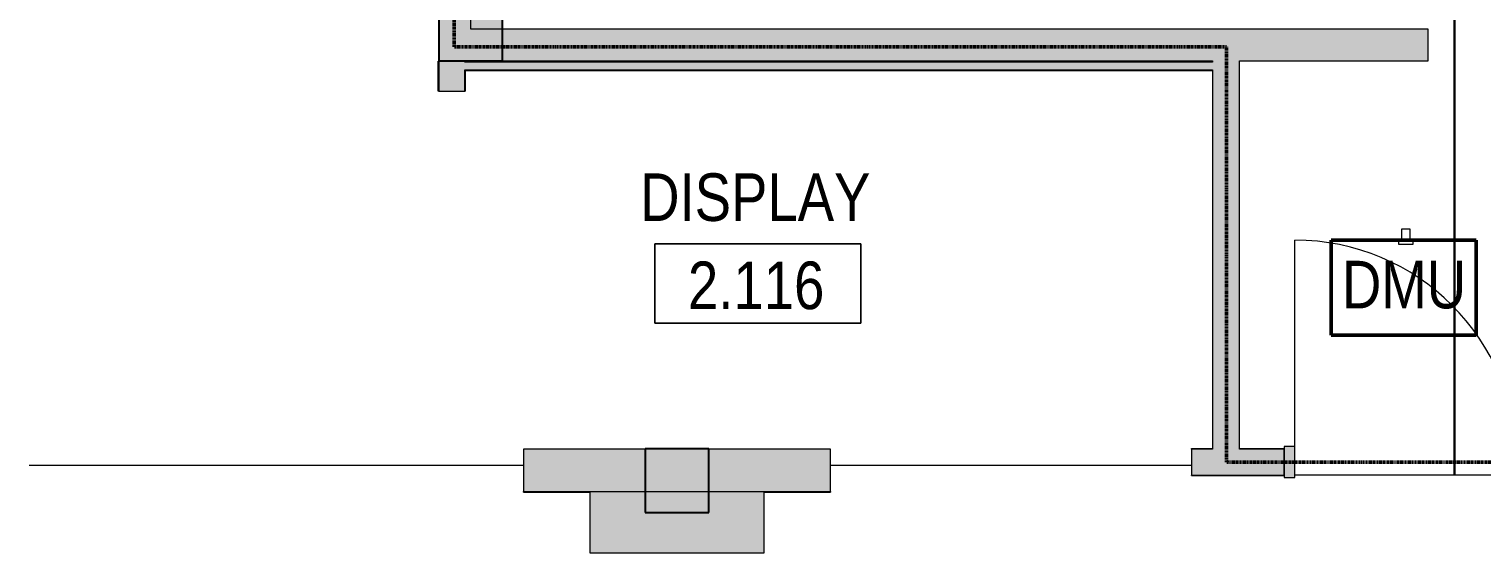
# Model space of a CAD drawing. Header units: inches. Extents: x -3803 to -1421, y -3454 to -210.
# Drawn here: x -3126.9 to -2852.2, y -2846.3 to -2747.1 of the extents above; entities that cross this region are included whole.
import ezdxf

# ---------------------------------------------------------------- set-up
doc = ezdxf.new("R2010")
doc.units = ezdxf.units.IN
doc.header["$MEASUREMENT"] = 0
doc.linetypes.add('1 HOUR', pattern=[0.3125, 0.1875, -0.0625, 0, -0.0625])
for name, color, linetype, lineweight in [('A-ANNO-NOTE', 131, 'Continuous', 13), ('A-AREA-IDEN', 2, 'Continuous', 9), ('A-DOOR', 31, 'Continuous', 13), ('A-FLOR', 192, 'Continuous', 13), ('A-GENM', 13, 'Continuous', 9), ('A-GLAZ-CWMG', 51, 'Continuous', 13), ('A-WALL-PATT', 111, 'Continuous', 13), ('E-SERT', 181, 'Continuous', 13), ('I-WALL', 2, 'Continuous', 13), ('S-COLS', 52, 'Continuous', 13)]:
    doc.layers.add(name, color=color, linetype=linetype, lineweight=lineweight)
doc.styles.add('Arial Narrow', font='ARIALN.TTF', dxfattribs={"height": 9})

# ---------------------------------------------------------------- blocks, each defined once
blk = doc.blocks.new('15830016-STRUCT_MARTINEZ-MOORE_CENTRAL_v2018_rvt-1-DIMENSION PLAN - LEVEL 2 _579_ - 2__ - CAD')
at = {"layer": 'S-COLS', "lineweight": 5}
for points in [[(-3037.4, -2753.14), (-3037.4, -2741.14), (-3049.4, -2741.14), (-3049.4, -2753.14)], [(-2998.4, -2838.58), (-2998.4, -2826.58), (-3010.4, -2826.58), (-3010.4, -2838.58)]]:
    blk.add_hatch(color=50, dxfattribs=at).paths.add_polyline_path(points, flags=0)
at = {"layer": 'A-FLOR', "color": 253, "lineweight": 25}
for p, q in [((-2857.4, -2628.64), (-2857.4, -2826.64)), ((-2857.4, -2831.52), (-2857.4, -2628.64)), ((-2857.4, -2826.64), (-2857.4, -2831.52))]:
    blk.add_line(p, q, dxfattribs=at)
at = {"layer": 'S-COLS', "color": 253, "lineweight": 25}
for p, q in [((-3049.4, -2741.14), (-3049.4, -2753.14)), ((-3037.4, -2753.14), (-3037.4, -2741.14)), ((-3049.4, -2753.14), (-3037.4, -2753.14)), ((-2998.4, -2826.58), (-3010.4, -2826.58)), ((-3010.4, -2826.58), (-3010.4, -2838.58)), ((-2998.4, -2838.58), (-2998.4, -2826.58)), ((-3010.4, -2838.58), (-2998.4, -2838.58))]:
    blk.add_line(p, q, dxfattribs=at)
blk = doc.blocks.new('SD_DMUr-BSALS - Card Reader-2202790-DIMENSION PLAN - LEVEL 2 _579_ - 2__ - CAD')
at = {"layer": 'E-SERT', "color": 53, "lineweight": 9}
for p, q in [((-2787.52, -987.39), (-2787.52, -985.89)), ((-2787.52, -985.89), (-2785.4, -985.89)), ((-2784.65, -985.27), (-2785.4, -985.27)), ((-2785.4, -985.27), (-2785.4, -988.02)), ((-2784.65, -988.02), (-2784.65, -985.27)), ((-2785.4, -987.39), (-2787.52, -987.39)), ((-2785.4, -988.02), (-2784.65, -988.02))]:
    blk.add_line(p, q, dxfattribs=at)
blk = doc.blocks.new('15830016-ELEC_BSALS_CENTRAL_v2018_rvt-1-DIMENSION PLAN - LEVEL 2 _579_ - 2__ - CAD')
at = {"layer": 'A-ANNO-NOTE', "lineweight": 50}
for p, q in [((-2880.74, -2805.08), (-2880.74, -2787.08)), ((-2880.74, -2787.08), (-2853.28, -2787.08)), ((-2853.28, -2787.08), (-2853.28, -2805.08)), ((-2853.28, -2805.08), (-2880.74, -2805.08))]:
    blk.add_line(p, q, dxfattribs=at)
at = {"color": 250, "lineweight": 9, "rotation": 269.9999999999998}
blk.add_blockref('SD_DMUr-BSALS - Card Reader-2202790-DIMENSION PLAN - LEVEL 2 _579_ - 2__ - CAD', (-1879.94, -5572.47), dxfattribs=at)
at = {"layer": 'A-ANNO-NOTE', "lineweight": 9, "insert": (-2878.67, -2790.99), "char_height": 9, "width": 28.785, "attachment_point": 1, "style": 'Arial Narrow'}
blk.add_mtext('DMU', dxfattribs=at)
blk = doc.blocks.new('Basic Wall _ M8-8_masonry-BSALS - ___-3776932-DIMENSION PLAN - LEVEL 2 _579_ - 2__ - CAD')
at = {"layer": 'I-WALL', "lineweight": 20}
for p, q in [((-3033.4, -2834.77), (-3033.4, -2834.64)), ((-3033.4, -2834.77), (-3020.9, -2834.77)), ((-2987.9, -2834.77), (-2975.4, -2834.77)), ((-2975.4, -2834.64), (-2975.4, -2834.77))]:
    blk.add_line(p, q, dxfattribs=at)
blk = doc.blocks.new('Basic Wall _ B3-4 7_8_-BSALS - ___-3567739-DIMENSION PLAN - LEVEL 2 _579_ - 2__ - CAD')
at = {"layer": 'I-WALL', "lineweight": 20}
for p, q in [((-2907.15, -2826.64), (-2907.15, -2826.52)), ((-2907.15, -2826.52), (-2903.15, -2826.52)), ((-2898.02, -2826.52), (-2889.58, -2826.52)), ((-2843.58, -2826.52), (-2836.65, -2826.52)), ((-2836.65, -2826.52), (-2836.65, -2826.64))]:
    blk.add_line(p, q, dxfattribs=at)
blk = doc.blocks.new('Basic Wall _ B3-4 7_8_-BSALS - ___-3567738-DIMENSION PLAN - LEVEL 2 _579_ - 2__ - CAD')
at = {"layer": 'I-WALL', "lineweight": 20}
for p, q in [((-2907.15, -2831.64), (-2907.15, -2831.52)), ((-2907.15, -2831.64), (-2889.58, -2831.64)), ((-2843.58, -2831.64), (-2837.4, -2831.64))]:
    blk.add_line(p, q, dxfattribs=at)
blk = doc.blocks.new('Door-A1_1-Curtain_Wall-_only works in CW_-BSALS - Door-J1_4-Medium_Stile-BSALS-383880-DIMENSION PLAN - LEVEL 2 _579_ - 2__ - CAD')
at = {"layer": 'A-DOOR', "lineweight": 20}
blk.add_line((21, 0), (21, -42), dxfattribs=at)
at = {"layer": 'A-DOOR', "lineweight": 9}
blk.add_arc((21, 0), 42, 180, 270, dxfattribs=at)
blk = doc.blocks.new('Rectangular Mullion - 2 x 6 interior mullion-383881-DIMENSION PLAN - LEVEL 2 _579_ - 2__ - CAD')
at = {"layer": 'A-GLAZ-CWMG', "lineweight": 9}
blk.add_hatch(color=90, dxfattribs=at).paths.add_polyline_path([(-2, 2.9375), (-2, -2.9375), (0, -2.9375), (0, 2.9375)], flags=0)
at = {"layer": 'A-GLAZ-CWMG', "lineweight": 20}
for p, q in [((0, 2.9375), (-2, 2.9375)), ((-2, 2.9375), (-2, -2.9375)), ((0, -2.9375), (0, 2.9375)), ((-2, -2.9375), (0, -2.9375))]:
    blk.add_line(p, q, dxfattribs=at)
blk = doc.blocks.new('Basic Wall _ B3-4 7_8_-BSALS - ___-3567811-DIMENSION PLAN - LEVEL 2 _579_ - 2__ - CAD')
at = {"layer": 'I-WALL', "lineweight": 20}
for p, q in [((-3049.52, -2753.2), (-3049.4, -2753.2)), ((-3049.52, -2758.89), (-3049.52, -2753.2)), ((-3049.4, -2758.89), (-3049.52, -2758.89))]:
    blk.add_line(p, q, dxfattribs=at)
blk = doc.blocks.new('Basic Wall _ B3-4 7_8_-BSALS - ___-3567810-DIMENSION PLAN - LEVEL 2 _579_ - 2__ - CAD')
at = {"layer": 'I-WALL', "lineweight": 20}
for p, q in [((-3044.4, -2753.39), (-3044.4, -2753.2)), ((-3044.4, -2758.89), (-3044.4, -2755.02)), ((-3044.4, -2758.89), (-3044.52, -2758.89))]:
    blk.add_line(p, q, dxfattribs=at)
blk = doc.blocks.new('Basic Wall _ F1-1 1_2_-BSALS - ___-3571239-DIMENSION PLAN - LEVEL 2 _579_ - 2__ - CAD')
at = {"layer": 'I-WALL', "lineweight": 20}
blk.add_line((-2903.15, -2755.02), (-3044.4, -2755.02), dxfattribs=at)
blk = doc.blocks.new('Fire Rating - BSALS _Combined_1 - 1-Hour Fire-3469699-DIMENSION PLAN - LEVEL 2 _579_ - 2__ - CAD')
at = {"layer": 'A-GENM', "linetype": '1 HOUR', "lineweight": 50}
blk.add_line((0, 0), (106.5625, 0), dxfattribs=at)
blk = doc.blocks.new('Fire Rating - BSALS _Combined_1 - 1-Hour Fire-3469763-DIMENSION PLAN - LEVEL 2 _579_ - 2__ - CAD')
at = {"layer": 'A-GENM', "linetype": '1 HOUR', "lineweight": 50}
blk.add_line((0, 0), (78.5625, 0), dxfattribs=at)
blk = doc.blocks.new('Fire Rating - BSALS _Combined_1 - 1-Hour Fire-3469806-DIMENSION PLAN - LEVEL 2 _579_ - 2__ - CAD')
at = {"layer": 'A-GENM', "linetype": '1 HOUR', "lineweight": 50}
blk.add_line((0, 0), (146, 0), dxfattribs=at)
blk = doc.blocks.new('Fire Rating - BSALS _Combined_1 - 1-Hour Fire-3469912-DIMENSION PLAN - LEVEL 2 _579_ - 2__ - CAD')
at = {"layer": 'A-GENM', "linetype": '1 HOUR', "lineweight": 50}
blk.add_line((0, 0), (129, 0), dxfattribs=at)
blk = doc.blocks.new('Room Tag- BSALS - Room Tag-28050-DIMENSION PLAN - LEVEL 2 _579_ - 2__ - CAD')
at = {"layer": 'A-AREA-IDEN'}
for p, q in [((-0.203125, -0.171875), (-0.203125, -0.015625)), ((-0.203125, -0.015625), (0.203125, -0.015625)), ((0.203125, -0.015625), (-0.203125, -0.015625)), ((-0.203125, -0.015625), (-0.203125, -0.171875)), ((0.203125, -0.015625), (0.203125, -0.171875)), ((0.203125, -0.171875), (0.203125, -0.015625)), ((0.203125, -0.171875), (-0.203125, -0.171875)), ((-0.203125, -0.171875), (0.203125, -0.171875))]:
    blk.add_line(p, q, dxfattribs=at)

msp = doc.modelspace()

# ---------------------------------------------------------------- hatches: boundary and pattern name
at = {"layer": 'A-WALL-PATT', "lineweight": 20}
for points in [[(-3044.52, -2753.2), (-3043.4, -2753.2), (-3043.4, -2621.52), (-3049.4, -2621.52), (-3049.4, -2753.2)], [(-2905.78, -2753.14), (-2862.4, -2753.14), (-2862.4, -2747.14), (-3043.4, -2747.14), (-3043.4, -2753.14), (-2926.14, -2753.14)], [(-2903.15, -2826.64), (-2898.02, -2826.64), (-2898.02, -2753.14), (-2903.15, -2753.14), (-2903.15, -2794.73)], [(-2987.9, -2846.27), (-2987.9, -2834.64), (-3020.9, -2834.64), (-3020.9, -2846.27)]]:
    msp.add_hatch(color=10, dxfattribs=at).paths.add_polyline_path(points, flags=0)
at = {"layer": 'A-WALL-PATT', "lineweight": 5}
for points in [[(-3049.4, -2758.89), (-3044.52, -2758.89), (-3044.52, -2753.2), (-3049.4, -2753.2)], [(-2905.78, -2754.89), (-2903.15, -2754.89), (-2903.15, -2753.39), (-3044.52, -2753.39), (-3044.52, -2754.89), (-2926.14, -2754.89)], [(-2975.4, -2834.64), (-2975.4, -2826.64), (-3033.4, -2826.64), (-3033.4, -2834.64)]]:
    msp.add_hatch(color=50, dxfattribs=at).paths.add_polyline_path(points, flags=0)
h = msp.add_hatch(color=50, dxfattribs=at)
h.paths.add_polyline_path([(-2889.58, -2831.52), (-2889.58, -2826.64), (-2907.15, -2826.64), (-2907.15, -2831.52)], flags=0)
h.paths.add_polyline_path([(-2836.65, -2831.52), (-2836.65, -2826.64), (-2843.58, -2826.64), (-2843.58, -2831.52)], flags=0)

# ---------------------------------------------------------------- linework, layer by layer
at = {"layer": 'A-FLOR', "lineweight": 20}
for p, q in [((-3126.9, -2829.64), (-3033.4, -2829.64)), ((-2975.4, -2829.64), (-2907.15, -2829.64)), ((-2845.58, -2831.52), (-2887.58, -2831.52))]:
    msp.add_line(p, q, dxfattribs=at)
at = {"layer": 'I-WALL', "lineweight": 20}
for p, q in [((-3049.4, -2606.52), (-3049.4, -2758.89)), ((-3043.4, -2747.14), (-3043.4, -2624.52)), ((-2862.4, -2747.14), (-3043.4, -2747.14)), ((-2862.4, -2753.14), (-2862.4, -2747.14)), ((-3044.52, -2753.2), (-3043.4, -2753.2)), ((-3044.52, -2753.39), (-3044.52, -2753.2)), ((-2903.15, -2753.39), (-3044.52, -2753.39)), ((-3044.52, -2758.89), (-3044.52, -2754.89)), ((-3044.52, -2754.89), (-2903.15, -2754.89)), ((-3043.4, -2753.2), (-3043.4, -2753.14)), ((-3043.4, -2753.14), (-2903.15, -2753.14)), ((-2903.15, -2753.14), (-2903.15, -2753.39)), ((-2903.15, -2754.89), (-2903.15, -2826.64)), ((-2898.02, -2826.64), (-2898.02, -2753.14)), ((-2898.02, -2753.14), (-2862.4, -2753.14)), ((-3049.4, -2758.89), (-3044.52, -2758.89)), ((-2975.4, -2826.64), (-3033.4, -2826.64)), ((-3033.4, -2826.64), (-3033.4, -2834.64)), ((-2975.4, -2834.64), (-2975.4, -2826.64)), ((-2903.15, -2826.64), (-2907.15, -2826.64)), ((-2907.15, -2826.64), (-2907.15, -2831.52)), ((-2889.58, -2826.64), (-2898.02, -2826.64)), ((-2889.58, -2831.52), (-2889.58, -2826.64)), ((-2907.15, -2831.52), (-2889.58, -2831.52)), ((-3033.4, -2834.64), (-2975.4, -2834.64)), ((-3020.9, -2834.64), (-3020.9, -2846.27)), ((-2987.9, -2846.27), (-2987.9, -2834.64)), ((-3020.9, -2846.27), (-2987.9, -2846.27))]:
    msp.add_line(p, q, dxfattribs=at)

# ---------------------------------------------------------------- block references
at = {"lineweight": 5}
for name in ['15830016-STRUCT_MARTINEZ-MOORE_CENTRAL_v2018_rvt-1-DIMENSION PLAN - LEVEL 2 _579_ - 2__ - CAD', '15830016-ELEC_BSALS_CENTRAL_v2018_rvt-1-DIMENSION PLAN - LEVEL 2 _579_ - 2__ - CAD']:
    msp.add_blockref(name, (0, 0), dxfattribs=at)
at = {"layer": 'A-AREA-IDEN', "xscale": 95.99999999999994, "yscale": 95.99999999999994, "zscale": 95.99999999999994}
msp.add_blockref('Room Tag- BSALS - Room Tag-28050-DIMENSION PLAN - LEVEL 2 _579_ - 2__ - CAD', (-2989.11, -2786.26), dxfattribs=at)
at = {"layer": 'A-DOOR', "lineweight": 20, "rotation": 180}
msp.add_blockref('Door-A1_1-Curtain_Wall-_only works in CW_-BSALS - Door-J1_4-Medium_Stile-BSALS-383880-DIMENSION PLAN - LEVEL 2 _579_ - 2__ - CAD', (-2866.58, -2829.08), dxfattribs=at)
at = {"layer": 'A-GENM'}
for name, p, rotation in [('Fire Rating - BSALS _Combined_1 - 1-Hour Fire-3469912-DIMENSION PLAN - LEVEL 2 _579_ - 2__ - CAD', (-3046.52, -2750.52), 89.99999999999984), ('Fire Rating - BSALS _Combined_1 - 1-Hour Fire-3469806-DIMENSION PLAN - LEVEL 2 _579_ - 2__ - CAD', (-2900.52, -2750.52), 180), ('Fire Rating - BSALS _Combined_1 - 1-Hour Fire-3469763-DIMENSION PLAN - LEVEL 2 _579_ - 2__ - CAD', (-2900.52, -2829.08), 90), ('Fire Rating - BSALS _Combined_1 - 1-Hour Fire-3469699-DIMENSION PLAN - LEVEL 2 _579_ - 2__ - CAD', (-2793.96, -2829.08), 180)]:
    msp.add_blockref(name, p, dxfattribs=dict(at, rotation=rotation))
at = {"layer": 'A-GLAZ-CWMG', "lineweight": 9, "rotation": 180}
msp.add_blockref('Rectangular Mullion - 2 x 6 interior mullion-383881-DIMENSION PLAN - LEVEL 2 _579_ - 2__ - CAD', (-2889.58, -2829.08), dxfattribs=at)
at = {"layer": 'I-WALL', "lineweight": 20}
for name in ['Basic Wall _ B3-4 7_8_-BSALS - ___-3567811-DIMENSION PLAN - LEVEL 2 _579_ - 2__ - CAD', 'Basic Wall _ B3-4 7_8_-BSALS - ___-3567810-DIMENSION PLAN - LEVEL 2 _579_ - 2__ - CAD', 'Basic Wall _ F1-1 1_2_-BSALS - ___-3571239-DIMENSION PLAN - LEVEL 2 _579_ - 2__ - CAD', 'Basic Wall _ B3-4 7_8_-BSALS - ___-3567739-DIMENSION PLAN - LEVEL 2 _579_ - 2__ - CAD', 'Basic Wall _ B3-4 7_8_-BSALS - ___-3567738-DIMENSION PLAN - LEVEL 2 _579_ - 2__ - CAD', 'Basic Wall _ M8-8_masonry-BSALS - ___-3776932-DIMENSION PLAN - LEVEL 2 _579_ - 2__ - CAD']:
    msp.add_blockref(name, (0, 0), dxfattribs=at)

# ---------------------------------------------------------------- texts
at = {"layer": 'A-AREA-IDEN', "char_height": 9, "attachment_point": 1, "style": 'Arial Narrow'}
for s, insert, width in [('DISPLAY', (-3011.36, -2774.45), 53.631), ('2.116', (-3002.33, -2791.13), 31.512)]:
    msp.add_mtext(s, dxfattribs=dict(at, insert=insert, width=width))

doc.saveas('drawing.dxf')
